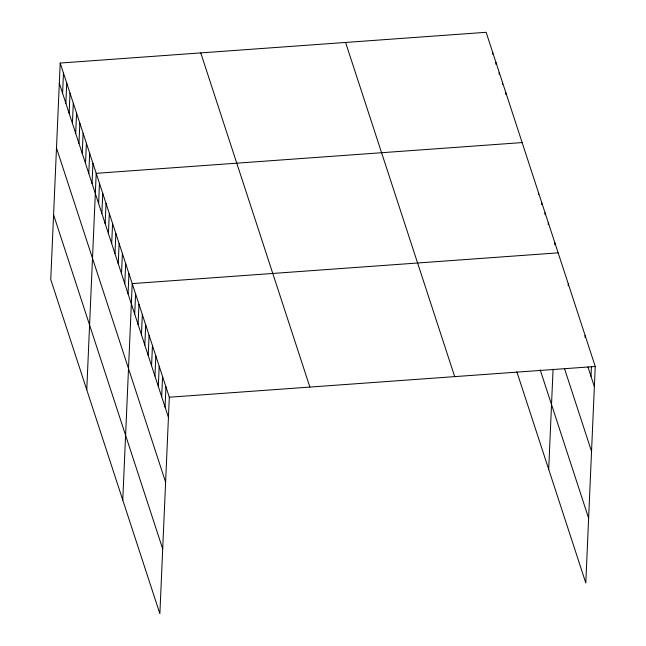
<?xml version="1.0" encoding="UTF-8"?>
<svg xmlns="http://www.w3.org/2000/svg" width="646" height="646" viewBox="0 0 646 646"><rect width="100%" height="100%" fill="white"/><g stroke="black" fill="none" stroke-linecap="round" stroke-linejoin="round"><path stroke-width="0.97" d="M60.199 63.05L50.751 279.524L159.869 613.7L169.317 397.225L60.199 63.05L486.131 32.3L595.249 366.476L585.801 582.95L516.857 371.813M62.597 93.242L63.478 73.071M65.868 103.271L66.748 83.1M69.138 113.292L70.018 93.121M72.417 123.321L73.297 103.15M75.687 133.342L76.567 113.171M78.957 143.372L79.846 123.2M82.236 153.393L83.116 133.221M85.506 163.422L86.386 143.251M88.785 173.443L89.665 153.272M92.055 183.472L92.935 163.301M86.758 389.804L96.206 173.322L522.146 142.58M98.604 203.522L99.484 183.351M101.874 213.543L102.754 193.38M105.153 223.573L106.033 203.401M108.423 233.594L109.303 213.43M111.693 243.623L112.574 223.451M114.972 253.644L115.852 233.481M118.242 263.673L119.122 243.502M121.521 273.694L122.401 253.531M124.791 283.723L125.671 263.552M128.061 293.752L128.942 273.581M122.764 500.077L132.22 283.602L558.152 252.852M134.707 314.101L135.587 293.93M138.083 324.429L138.963 304.266M141.458 334.757L142.338 314.594M144.825 345.093L145.705 324.922M148.2 355.421L149.081 335.25M151.576 365.749L152.456 345.578M154.943 376.077L155.823 355.906M158.318 386.405L159.199 366.234M161.694 396.733L162.574 376.57M165.061 407.061L165.941 386.897M492.599 54.272L492.68 52.35M495.87 64.293L495.95 62.379M499.14 74.322L499.229 72.4M502.418 84.343L502.499 82.43M505.689 94.373L505.778 92.451M538.425 194.624L538.514 192.702M541.703 204.653L541.784 202.731M544.974 214.674L545.054 212.752M548.244 224.703L548.333 222.781M554.793 244.753L554.874 242.831M548.696 469.335L553.065 369.27M568.181 285.766L568.27 283.844M585.05 337.414L585.131 335.492M591.001 376.319L591.413 366.71M169.317 397.225L595.249 366.476M587.933 366.928L594.368 386.647M564.564 368.793L591.542 451.425M540.217 369.916L588.627 518.173M345.578 42.45L454.695 376.626M200.761 52.899L309.878 387.075M59.319 83.221L168.436 417.397M56.493 147.999L165.61 482.174M53.578 214.747L162.695 548.922"/></g></svg>
